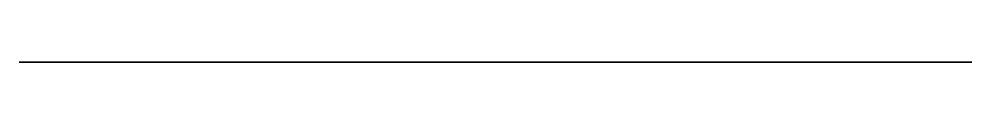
# Model space of a CAD drawing. Header units: centimetres. Extents: x -0.83 to 0.83, y 0 to 0.
import ezdxf

# ---------------------------------------------------------------- set-up
doc = ezdxf.new("R2010")
doc.units = ezdxf.units.CM
doc.header["$MEASUREMENT"] = 0
doc.layers.add('ScienceReceiverBoard_PCBOutline v4_Sketch1', color=7, linetype='Continuous')

msp = doc.modelspace()

# ---------------------------------------------------------------- linework, layer by layer
at = {"layer": 'ScienceReceiverBoard_PCBOutline v4_Sketch1', "extrusion": (0, 1, 0)}
msp.add_circle((0, 0), 0.8255, dxfattribs=at)
at = {"layer": 'ScienceReceiverBoard_PCBOutline v4_Sketch1'}
msp.add_point((0, 0), dxfattribs=at)

doc.saveas('drawing.dxf')
